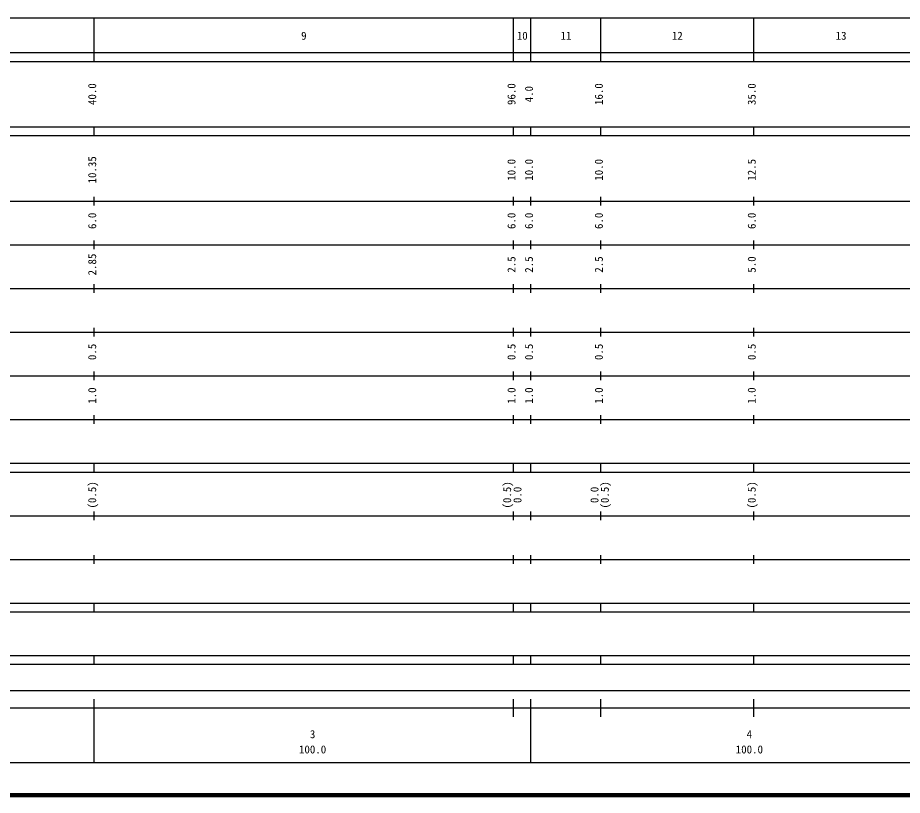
# Model space of a CAD drawing. Units: millimetres on the paper, enlarged 1000 times. Extents: x 40000 to 680000, y 20000 to 380000.
# Drawn here: x 250481 to 453014, y 20000 to 198000 of the extents above; entities that cross this region are included whole.
import ezdxf
from ezdxf.enums import TextEntityAlignment as Align

# ---------------------------------------------------------------- set-up
doc = ezdxf.new("R2010")
doc.units = ezdxf.units.MM
doc.header["$LTSCALE"] = 1000
doc.layers.add('M-TTL', color=2, linetype='Continuous', lineweight=140)
doc.layers.add('M-TTL-BAND', color=7, linetype='Continuous', lineweight=25)
doc.styles.add('ＭＳ ゴシック', font='')
doc.styles.get('ＭＳ ゴシック').set_extended_font_data('MS Gothic')

msp = doc.modelspace()

# ---------------------------------------------------------------- linework, layer by layer
at = {"layer": 'M-TTL'}
msp.add_line((40000, 20000), (680000, 20000), dxfattribs=at)
at = {"layer": 'M-TTL-BAND'}
for p, q in [((68000, 198000), (579000, 198000)), ((268000, 188000), (268000, 198000)), ((364000, 188000), (364000, 198000)), ((368000, 188000), (368000, 198000)), ((384000, 188000), (384000, 198000)), ((419000, 188000), (419000, 198000)), ((40000, 190000), (579000, 190000)), ((40000, 188000), (579000, 188000)), ((40000, 173000), (579000, 173000)), ((268000, 171000), (268000, 173000)), ((364000, 171000), (364000, 173000)), ((368000, 171000), (368000, 173000)), ((384000, 171000), (384000, 173000)), ((419000, 171000), (419000, 173000)), ((40000, 171000), (579000, 171000)), ((40000, 156000), (579000, 156000)), ((268000, 155000), (268000, 157000)), ((364000, 155000), (364000, 157000)), ((368000, 155000), (368000, 157000)), ((384000, 155000), (384000, 157000)), ((419000, 155000), (419000, 157000)), ((46000, 146000), (579000, 146000)), ((268000, 145000), (268000, 147000)), ((364000, 145000), (364000, 147000)), ((368000, 145000), (368000, 147000)), ((384000, 145000), (384000, 147000)), ((419000, 145000), (419000, 147000)), ((52000, 136000), (579000, 136000)), ((268000, 135000), (268000, 137000)), ((364000, 135000), (364000, 137000)), ((368000, 135000), (368000, 137000)), ((384000, 135000), (384000, 137000)), ((419000, 135000), (419000, 137000)), ((46000, 126000), (579000, 126000)), ((268000, 125000), (268000, 127000)), ((364000, 125000), (364000, 127000)), ((368000, 125000), (368000, 127000)), ((384000, 125000), (384000, 127000)), ((419000, 125000), (419000, 127000)), ((52000, 116000), (579000, 116000)), ((268000, 115000), (268000, 117000)), ((364000, 115000), (364000, 117000)), ((368000, 115000), (368000, 117000)), ((384000, 115000), (384000, 117000)), ((419000, 115000), (419000, 117000)), ((46000, 106000), (579000, 106000)), ((268000, 105000), (268000, 107000)), ((364000, 105000), (364000, 107000)), ((368000, 105000), (368000, 107000)), ((384000, 105000), (384000, 107000)), ((419000, 105000), (419000, 107000)), ((40000, 96000), (579000, 96000)), ((268000, 94000), (268000, 96000)), ((364000, 94000), (364000, 96000)), ((368000, 94000), (368000, 96000)), ((384000, 94000), (384000, 96000)), ((419000, 94000), (419000, 96000)), ((40000, 94000), (579000, 94000)), ((49000, 84000), (579000, 84000)), ((268000, 83000), (268000, 85000)), ((364000, 83000), (364000, 85000)), ((368000, 83000), (368000, 85000)), ((384000, 83000), (384000, 85000)), ((419000, 83000), (419000, 85000)), ((268000, 73000), (268000, 75000)), ((364000, 73000), (364000, 75000)), ((368000, 73000), (368000, 75000)), ((384000, 73000), (384000, 75000)), ((419000, 73000), (419000, 75000)), ((40000, 74000), (579000, 74000)), ((40000, 64000), (579000, 64000)), ((268000, 62000), (268000, 64000)), ((364000, 62000), (364000, 64000)), ((368000, 62000), (368000, 64000)), ((384000, 62000), (384000, 64000)), ((419000, 62000), (419000, 64000)), ((40000, 62000), (579000, 62000)), ((40000, 52000), (579000, 52000)), ((268000, 50000), (268000, 52000)), ((364000, 50000), (364000, 52000)), ((368000, 50000), (368000, 52000)), ((384000, 50000), (384000, 52000)), ((419000, 50000), (419000, 52000)), ((40000, 50000), (579000, 50000)), ((71000, 44000), (561000, 44000)), ((268000, 27500), (268000, 42000)), ((364000, 38000), (364000, 42000)), ((368000, 27500), (368000, 42000)), ((384000, 38000), (384000, 42000)), ((419000, 38000), (419000, 42000)), ((40000, 40000), (579000, 40000)), ((68000, 27500), (579000, 27500))]:
    msp.add_line(p, q, dxfattribs=at)

# ---------------------------------------------------------------- texts
at = {"layer": 'M-TTL-BAND', "style": 'ＭＳ ゴシック'}
for s, p in [('9', (316000, 192405)), ('10', (366000, 192405)), ('11', (376000, 192405)), ('12', (401500, 192405)), ('13', (439000, 192405)), ('3', (318000, 32523)), ('4', (418000, 32523)), ('100.0', (318000, 29033)), ('100.0', (418000, 29033))]:
    msp.add_text(s, height=1833, dxfattribs=at).set_placement(p, align=Align.BOTTOM_CENTER)
for s, p in [('40.0', (269000, 180500)), ('96.0', (365000, 180500)), ('16.0', (385000, 180500)), ('35.0', (420000, 180500)), ('4.0', (369000, 180500)), ('10.35', (269000, 163174)), ('10.0', (365000, 163174)), ('10.0', (369000, 163174)), ('10.0', (385000, 163174)), ('12.5', (420000, 163174)), ('6.0', (269000, 151500)), ('6.0', (365000, 151500)), ('6.0', (369000, 151500)), ('6.0', (385000, 151500)), ('6.0', (420000, 151500)), ('2.85', (269000, 141500)), ('2.5', (365000, 141500)), ('2.5', (369000, 141500)), ('2.5', (385000, 141500)), ('5.0', (420000, 141500)), ('0.5', (269000, 121500)), ('0.5', (365000, 121500)), ('0.5', (369000, 121500)), ('0.5', (385000, 121500)), ('0.5', (420000, 121500)), ('1.0', (269000, 111500)), ('1.0', (365000, 111500)), ('1.0', (369000, 111500)), ('1.0', (385000, 111500)), ('1.0', (420000, 111500)), ('(0.5)', (269000, 88764)), ('(0.5)', (364000, 88764)), ('(0.5)', (386370, 88764)), ('(0.5)', (420000, 88764)), ('0.0', (366370, 88764)), ('0.0', (384000, 88764))]:
    msp.add_text(s, height=1833, rotation=90, dxfattribs=at).set_placement(p, align=Align.BOTTOM_CENTER)

doc.saveas('drawing.dxf')
